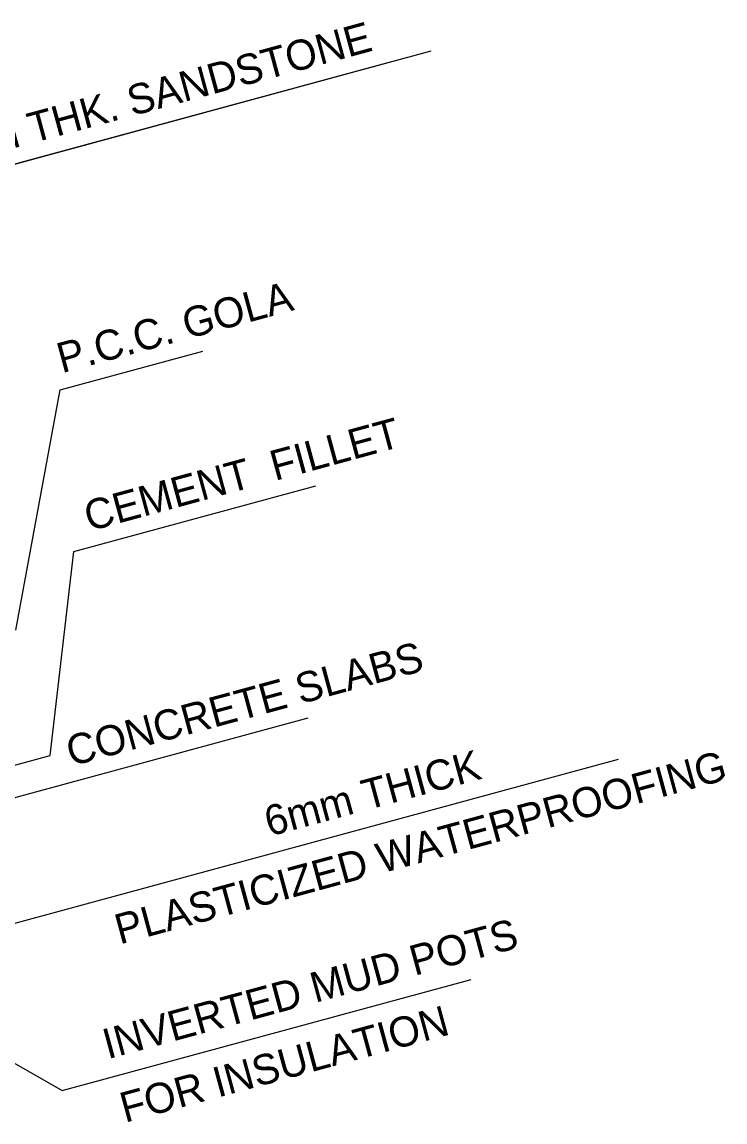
# Model space of a CAD drawing. Header units: millimetres. Extents: x -31731215 to 29997125, y -14487545 to 25622576.
# Drawn here: x 2166315 to 2167481, y -917603 to -915777 of the extents above; entities that cross this region are included whole.
import ezdxf

# ---------------------------------------------------------------- set-up
doc = ezdxf.new("R2010")
doc.units = ezdxf.units.MM
doc.header["$MEASUREMENT"] = 0
doc.layers.add('ANNSYMOBJ', color=2, linetype='Continuous', lineweight=15)

msp = doc.modelspace()

# ---------------------------------------------------------------- linework, layer by layer
at = {"layer": 'ANNSYMOBJ', "color": 5}
for p, q in [((2166133.026, -916059.216), (2166994.222, -915825.093)), ((2166925.733, -915843.713), (2166041.736, -916084.033)), ((2166378.425, -916387.493), (2166614.992, -916323.181)), ((2166305.081, -916786.414), (2166378.425, -916387.493)), ((2166401.411, -916656.102), (2166802.645, -916547.024)), ((2166361.698, -916994.674), (2166401.411, -916656.102)), ((2166789.56, -916932.483), (2166035.611, -917137.449)), ((2165924.605, -917113.501), (2166361.698, -916994.674)), ((2167304.246, -917000.836), (2166122.2, -917322.184)), ((2165689.053, -917154.077), (2166381.549, -917550.534)), ((2166381.549, -917550.534), (2167060.589, -917365.933))]:
    msp.add_line(p, q, dxfattribs=at)

# ---------------------------------------------------------------- texts
at = {"layer": 'ANNSYMOBJ'}
for s, p in [('20mm THK. SANDSTONE', (2166135.69, -916031.876)), ('P.C.C. GOLA', (2166381.267, -916360.106)), ('CEMENT  FILLET', (2166426.58, -916622.645)), ('CONCRETE SLABS', (2166396.822, -917012.637)), ('PLASTICIZED WATERPROOFING', (2166477.357, -917308.229)), ('6mm THICK', (2166725.658, -917129.066)), ('INVERTED MUD POTS', (2166457.299, -917498.549)), ('FOR INSULATION', (2166485.985, -917604.066))]:
    msp.add_text(s, height=50, rotation=15.208688, dxfattribs=at).set_placement(p)

doc.saveas('drawing.dxf')
